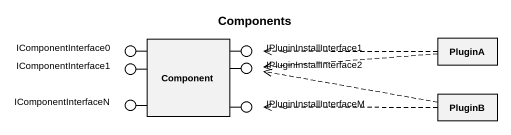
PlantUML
@startuml
title Components
() IComponentInterface0
() IComponentInterface1
rectangle "Component" as Component_
() IPluginInstallInterface1
() IPluginInstallInterface2
rectangle PluginA
() IComponentInterfaceN
() IPluginInstallInterfaceM
rectangle PluginB
Component_ -left- IComponentInterface0
Component_ -left- IComponentInterface1
Component_ -right- IPluginInstallInterface1
Component_ -right- IPluginInstallInterface2
Component_ -left- IComponentInterfaceN
Component_ -right- IPluginInstallInterfaceM
PluginA .left.> IPluginInstallInterface1
PluginA .left.> IPluginInstallInterface2
PluginB .left.> IPluginInstallInterface2
PluginB .left.> IPluginInstallInterfaceM
@enduml
